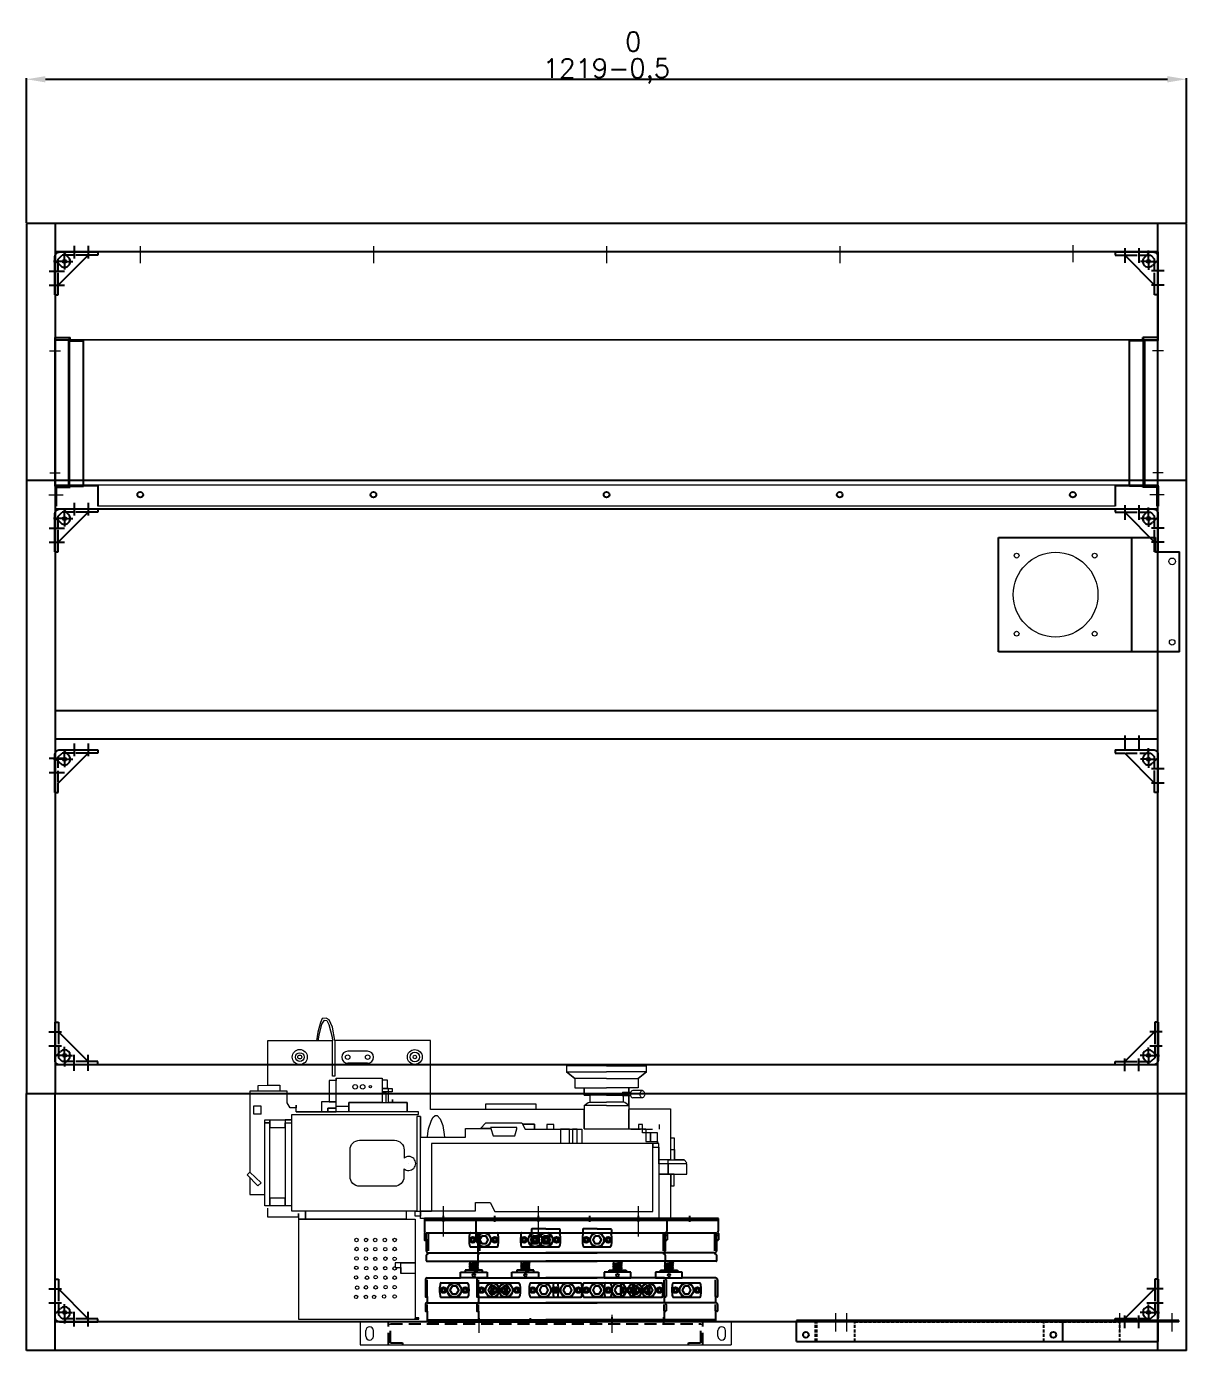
# Model space of a CAD drawing. Header units: millimetres. Extents: x -30327 to 34858, y 4015 to 75103.
# Drawn here: x -30327 to -29108, y 54393 to 55784 of the extents above; entities that cross this region are included whole.
import ezdxf

# ---------------------------------------------------------------- set-up
doc = ezdxf.new("R2010")
doc.units = ezdxf.units.MM
for name, pattern in [('ACAD_ISO02W100', [15, 12, -3]), ('CENTER', [50.8, 31.75, -6.35, 6.35, -6.35]), ('CENTER2', [28.575, 19.05, -3.175, 3.175, -3.175]), ('HIDDEN2', [4.7625, 3.175, -1.5875])]:
    doc.linetypes.add(name, pattern=pattern)
for name, color, linetype, lineweight in [('cen', 1, 'CENTER2', 9), ('CENTER', 2, 'CENTER', 9), ('dim', 2, 'Continuous', 9), ('WIDE-LINE', 3, 'Continuous', 20)]:
    doc.layers.add(name, color=color, linetype=linetype, lineweight=lineweight)
for name, color, linetype in [('green', 3, 'ACAD_ISO02W100'), ('hidden', 3, 'HIDDEN2'), ('magenta', 6, 'Continuous'), ('red', 1, 'CENTER2'), ('yellow', 2, 'Continuous')]:
    doc.layers.add(name, color=color, linetype=linetype)
doc.styles.get("Standard").update_dxf_attribs({"font": 'txt', "bigfont": 'gbcbig.shx'})
doc.dimstyles.new('ISO-25', dxfattribs={"dimtxt": 20, "dimasz": 20, "dimexe": 1.25, "dimexo": 0.625, "dimtad": 1, "dimtxsty": 'Standard', "dimcen": 2.5, "dimadec": 0, "dimazin": 0, "dimtfac": 1, "dimtmove": 0, "dimatfit": 3, "dimfxl": 0, "dimarcsym": 0})

# ---------------------------------------------------------------- blocks, each defined once
blk = doc.blocks.new('44444444')
for p, q in [((-17437.5, 7299.8), (-17434, 7299.8)), ((-17434, 7299.8), (-17434, 7289.8)), ((-17402.5, 7258.3), (-17434, 7289.8)), ((-17437.5, 7263.3), (-17431.7, 7269.1)), ((-17437.5, 7263.3), (-17431.7, 7269.1)), ((-17429, 7254.8), (-17423.2, 7260.6)), ((-17429, 7254.8), (-17423.2, 7260.6)), ((-17392.5, 7258.3), (-17402.5, 7258.3)), ((-17392.5, 7254.8), (-17392.5, 7258.3))]:
    blk.add_line(p, q)
for points in [[(-17392.5, 7254.8), (-17432.5, 7254.8, -0.414214), (-17437.5, 7259.8), (-17437.5, 7299.8)], [(-17397, 7254.8), (-17432.5, 7254.8, -0.414214), (-17437.5, 7259.8), (-17437.5, 7295.3)]]:
    blk.add_lwpolyline(points, format="xyb")
blk.add_lwpolyline([(-17397, 7258.3), (-17402.5, 7258.3)])
blk.add_circle((-17427.5, 7264.8), 1.75)
blk.add_circle((-17427.5, 7264.8), 1.75)
blk.add_arc((-17427.5, 7264.8), 6, 315, 135)
blk.add_arc((-17427.5, 7264.8), 6, 315, 135)
at = {"layer": 'green'}
for p, q in [((-17434, 7288.8), (-17434, 7262.3)), ((-17434, 7288.8), (-17434, 7262.3)), ((-17430, 7258.3), (-17434, 7262.3)), ((-17430, 7258.3), (-17434, 7262.3)), ((-17403.5, 7258.3), (-17430, 7258.3)), ((-17403.5, 7258.3), (-17430, 7258.3))]:
    blk.add_line(p, q, dxfattribs=at)
at = {"layer": 'red'}
for p, q in [((-17444.1, 7289.8), (-17430.7, 7289.8)), ((-17444.1, 7274.8), (-17430.7, 7274.8)), ((-17444.1, 7274.8), (-17430.7, 7274.8)), ((-17427.5, 7264.8), (-17436, 7264.8)), ((-17427.5, 7264.8), (-17436, 7264.8)), ((-17427.5, 7264.8), (-17427.5, 7273.7)), ((-17427.5, 7264.8), (-17427.5, 7273.7)), ((-17427.5, 7264.8), (-17419.1, 7264.8)), ((-17427.5, 7264.8), (-17427.5, 7253.2)), ((-17427.5, 7264.8), (-17419.1, 7264.8)), ((-17427.5, 7264.8), (-17427.5, 7253.2))]:
    blk.add_line(p, q, dxfattribs=at)
blk = doc.blocks.new('hdnhdndhs')
at = {"layer": 'CENTER'}
for p, q in [((6964.8, 12556.5), (6964.8, 12593.6)), ((7064.8, 12556.5), (7064.8, 12593.6)), ((7169.8, 12556.5), (7169.8, 12593.6))]:
    blk.add_line(p, q, dxfattribs=at)
at = {"layer": 'WIDE-LINE', "ltscale": 0.25}
for p, q in [((6837.5, 12785.6), (6835.6, 12781.3)), ((6837.2, 12779.6), (6839.9, 12783.7)), ((6841.5, 12785.9), (6837.5, 12785.6)), ((6839.9, 12783.7), (6842.4, 12783.4)), ((6844.8, 12784.3), (6841.5, 12785.9)), ((6842.4, 12783.4), (6844.5, 12779.1)), ((6848.3, 12776.4), (6844.8, 12784.3)), ((6832.8, 12771.2), (6831.5, 12762.1)), ((6835.6, 12781.3), (6832.8, 12771.2)), ((6833.4, 12762.1), (6834.2, 12768.2)), ((6834.2, 12768.2), (6837.2, 12779.6)), ((6844.5, 12779.1), (6847.8, 12766.1)), ((6850.9, 12762.3), (6848.3, 12776.4)), ((6847.8, 12766.1), (6848.2, 12762.1)), ((6885.2, 12751.2), (6864.3, 12751.2)), ((6885.2, 12738.7), (6864.3, 12738.7)), ((7161.7, 12708), (7153, 12708)), ((7161.7, 12704.3), (7153, 12704.3)), ((7173.9, 12710.1), (7163.8, 12710.1)), ((7173.9, 12702.2), (7163.8, 12702.2)), ((6949.3, 12669.5), (6952, 12677.6)), ((6952, 12677.6), (6953.7, 12681.4)), ((6953.7, 12681.4), (6956.2, 12683.8)), ((6956.2, 12683.8), (6958.3, 12683.7)), ((6958.3, 12683.7), (6961.6, 12680.3)), ((6961.6, 12680.3), (6964.3, 12673.2)), ((6964.3, 12673.2), (6965.5, 12663.7)), ((6948, 12661), (6948.6, 12664.9)), ((6948.6, 12664.9), (6949.3, 12669.5)), ((6965.5, 12663.7), (6965.9, 12661)), ((6761.3, 12618.6), (6761.3, 12600.6)), ((6761.3, 12600.6), (6777.2, 12600.6)), ((6935.2, 12517.8), (6935.2, 12469.7)), ((6938.9, 12471.1), (6935.2, 12471.1)), ((6938.9, 12469.7), (6938.9, 12471.1))]:
    blk.add_line(p, q, dxfattribs=at)
at = {"layer": 'WIDE-LINE'}
for p, q in [((6848.2, 12762.1), (6779.9, 12762.1)), ((6779.9, 12762.1), (6779.9, 12715.4)), ((6848.2, 12725.1), (6848.2, 12762.1)), ((6951.2, 12762.3), (6850.9, 12762.3)), ((6850.9, 12762.3), (6850.9, 12725.1)), ((6951.2, 12689.9), (6951.2, 12762.3)), ((7136.2, 12735.7), (7094.2, 12735.7)), ((7094.2, 12735.7), (7094.2, 12729.4)), ((7102.8, 12722.7), (7094.2, 12729.4)), ((7094.2, 12729.4), (7102.8, 12722.7)), ((7094.2, 12729.4), (7136.2, 12729.4)), ((7136.2, 12735.7), (7178.2, 12735.7)), ((7178.2, 12729.4), (7136.2, 12729.4)), ((7169.6, 12722.7), (7178.2, 12729.4)), ((7178.2, 12729.4), (7169.6, 12722.7)), ((7178.2, 12729.4), (7178.2, 12735.7)), ((6770.2, 12715.3), (6779.9, 12715.4)), ((6770.2, 12709.4), (6770.2, 12715.3)), ((6779.9, 12715.4), (6792.8, 12715.4)), ((6792.8, 12715.4), (6792.8, 12709.4)), ((6852.2, 12720.5), (6844.9, 12720.5)), ((6844.9, 12720.5), (6844.9, 12698.1)), ((6850.9, 12725.1), (6848.2, 12725.1)), ((6852.2, 12687.4), (6852.2, 12723)), ((6852.2, 12723), (6900.5, 12723)), ((6852.2, 12723), (6852.2, 12720.5)), ((6900.5, 12723), (6900.5, 12697.3)), ((6906.2, 12720.8), (6900.5, 12720.8)), ((6906.2, 12712), (6906.2, 12720.8)), ((7136.2, 12722.7), (7102.8, 12722.7)), ((7102.8, 12722.7), (7102.8, 12712.9)), ((7102.8, 12712.9), (7136.2, 12712.9)), ((7112.6, 12705), (7112.6, 12712.9)), ((7112.6, 12712.9), (7112.6, 12705)), ((7136.2, 12722.7), (7169.6, 12722.7)), ((7169.6, 12712.9), (7136.2, 12712.9)), ((7159.8, 12705), (7159.8, 12712.9)), ((7159.8, 12712.9), (7159.8, 12705)), ((7169.6, 12722.7), (7169.6, 12712.9)), ((6800.7, 12709.4), (6761.3, 12709.4)), ((6761.3, 12709.4), (6761.3, 12624.2)), ((6792.8, 12709.4), (6770.2, 12709.4)), ((6800.7, 12697), (6800.7, 12709.4)), ((6907.1, 12712), (6900.5, 12712)), ((6900.5, 12712), (6906.2, 12712)), ((6911, 12708.4), (6900.5, 12708.4)), ((6900.5, 12708.4), (6904.3, 12708.4)), ((6904.3, 12708.4), (6904.3, 12697.3)), ((6907.1, 12697.3), (6907.1, 12712)), ((6907.1, 12712), (6911, 12712)), ((6907.1, 12697.3), (6907.1, 12712)), ((6911, 12712), (6911, 12708.4)), ((6911.2, 12697.3), (6911.2, 12700.6)), ((6911.2, 12700.6), (6911.2, 12697.3)), ((7136.2, 12705), (7112.6, 12705)), ((7112.6, 12705), (7118.6, 12705)), ((7118.6, 12705), (7118.6, 12697.5)), ((7136.2, 12705), (7159.8, 12705)), ((7152.9, 12703.8), (7152.9, 12703.8)), ((7159.8, 12705), (7153.8, 12705)), ((7153.8, 12705), (7153.8, 12697.5)), ((7159.6, 12694), (7159.6, 12708)), ((7159.6, 12704.3), (7159.6, 12669.8)), ((6773.2, 12693.6), (6765.2, 12693.6)), ((6765.2, 12693.6), (6765.2, 12685.5)), ((6765.2, 12685.5), (6773.2, 12685.5)), ((6773.2, 12685.1), (6773.2, 12693.6)), ((6803.9, 12691.7), (6800.7, 12697)), ((6810.2, 12691.7), (6803.9, 12691.7)), ((6805.6, 12583.1), (6805.6, 12684.7)), ((6805.6, 12684.7), (6938.7, 12684.7)), ((6810.2, 12687.4), (6810.2, 12694.6)), ((6810.2, 12694.6), (6810.2, 12691.7)), ((6938.7, 12687.4), (6810.2, 12687.4)), ((6810.2, 12687.4), (6852.2, 12687.4)), ((6852.2, 12698.1), (6836.8, 12698.1)), ((6836.8, 12698.1), (6836.8, 12687.4)), ((6836.8, 12687.4), (6843.5, 12687.4)), ((6843.5, 12687.4), (6843.5, 12691.5)), ((6843.5, 12691.5), (6852.2, 12691.5)), ((6852.2, 12691.5), (6843.5, 12691.5)), ((6843.5, 12691.5), (6843.5, 12687.4)), ((6844.9, 12698.1), (6852.2, 12698.1)), ((6852.2, 12687.4), (6852.2, 12693.5)), ((6852.2, 12693.5), (6865.5, 12693.5)), ((6900.5, 12697.3), (6865.5, 12697.3)), ((6865.5, 12697.3), (6865.5, 12687.4)), ((6865.5, 12687.4), (6865.5, 12697.3)), ((6865.5, 12697.3), (6926.8, 12697.3)), ((6904.3, 12697.3), (6911.2, 12697.3)), ((6926.8, 12697.3), (6907.1, 12697.3)), ((6911.2, 12697.3), (6907.1, 12697.3)), ((6926.8, 12697.3), (6926.8, 12687.4)), ((6926.8, 12687.4), (6926.8, 12697.3)), ((6938.7, 12684.7), (6938.7, 12687.4)), ((7062.2, 12689.9), (6951.2, 12689.9)), ((7062.2, 12695.6), (7009, 12695.6)), ((7009, 12695.6), (7009, 12689.9)), ((7062.2, 12689.9), (7062.2, 12695.6)), ((7112.9, 12689.9), (7062.2, 12689.9)), ((7112.9, 12694), (7117, 12697.3)), ((7136.2, 12694), (7112.9, 12694)), ((7112.9, 12694), (7112.9, 12669.8)), ((7112.9, 12669.8), (7112.9, 12689.9)), ((7117, 12697.3), (7118.6, 12697.5)), ((7118.6, 12697.5), (7136.2, 12697.5)), ((7153.8, 12697.5), (7136.2, 12697.5)), ((7136.2, 12694), (7159.6, 12694)), ((7155.4, 12697.3), (7153.8, 12697.5)), ((7159.6, 12694), (7155.4, 12697.3)), ((7159.6, 12690.6), (7202.2, 12690.6)), ((7159.6, 12669.8), (7159.6, 12689.9)), ((7202.2, 12690.6), (7203.5, 12690.6)), ((7203.5, 12690.6), (7203.5, 12637.1)), ((6777.2, 12588.6), (6777.2, 12679.2)), ((6777.2, 12679.2), (6805.6, 12679.2)), ((6782.3, 12675.8), (6777.2, 12675.8)), ((6777.2, 12675.8), (6782.3, 12675.8)), ((6782.3, 12588.6), (6782.3, 12679.2)), ((6782.3, 12679.2), (6782.3, 12675.8)), ((6782.3, 12675.8), (6782.3, 12671.1)), ((6782.3, 12671.1), (6798.6, 12671.1)), ((6805.6, 12679.2), (6798.6, 12679.2)), ((6798.6, 12679.2), (6798.6, 12588.6)), ((6798.6, 12671.1), (6798.6, 12676)), ((6798.6, 12676), (6805.6, 12676)), ((6940.6, 12682.6), (6936.8, 12682.6)), ((6936.8, 12682.6), (6936.8, 12583.1)), ((6940.6, 12583.1), (6940.6, 12682.6)), ((6940.6, 12682.6), (6940.6, 12661)), ((7003.7, 12670.1), (7009.4, 12676)), ((7009.4, 12676), (7047.1, 12676)), ((7042.1, 12671), (7014.2, 12671)), ((7014.2, 12671), (7014.5, 12670.1)), ((7042.1, 12669.6), (7042.1, 12671)), ((7047.1, 12676), (7050.8, 12669.3)), ((7060.7, 12674.5), (7047.9, 12674.5)), ((7047.9, 12674.5), (7060.7, 12674.5)), ((7060.7, 12669.3), (7060.7, 12674.5)), ((7060.7, 12674.5), (7060.7, 12669.3)), ((7080.7, 12674.2), (7073.4, 12674.2)), ((7073.4, 12674.2), (7073.4, 12669.3)), ((7080.7, 12669.3), (7080.7, 12674.2)), ((7174.1, 12674.1), (7170, 12674.1)), ((7170, 12674.1), (7170, 12669.1)), ((7174.1, 12665.3), (7174.1, 12674.1)), ((7191.8, 12669.3), (7191.8, 12674.2)), ((6940.6, 12661), (6987.9, 12661)), ((6987.9, 12661), (6987.9, 12670.1)), ((6987.9, 12670.1), (7014.5, 12670.1)), ((7014.5, 12670.1), (7003.7, 12670.1)), ((7014.5, 12670.1), (7017, 12662.3)), ((7017, 12662.3), (7039.9, 12662.3)), ((7039.9, 12662.3), (7042.1, 12669.6)), ((7050.8, 12669.3), (7060.7, 12669.3)), ((7060.7, 12669.3), (7080.7, 12669.3)), ((7073.4, 12669.3), (7110.2, 12669.3)), ((7097.2, 12669.3), (7087.9, 12669.3)), ((7087.9, 12669.3), (7087.9, 12654.3)), ((7097.2, 12654.3), (7097.2, 12669.3)), ((7105.4, 12669.3), (7100.6, 12669.3)), ((7100.6, 12669.3), (7100.6, 12654.3)), ((7105.4, 12654.3), (7105.4, 12669.3)), ((7110.2, 12669.3), (7110.2, 12654.3)), ((7112.9, 12669.8), (7161.8, 12669.8)), ((7161.8, 12669.1), (7161.8, 12669.8)), ((7161.8, 12669.8), (7177.7, 12669.8)), ((7170, 12669.1), (7161.8, 12669.1)), ((7167, 12669.3), (7171.8, 12669.3)), ((7189.9, 12665.3), (7174.1, 12665.3)), ((7175.2, 12669.3), (7184.5, 12669.3)), ((7177.7, 12669.8), (7177.7, 12656.5)), ((7182.4, 12656.5), (7182.4, 12665.3)), ((7182.4, 12665.3), (7182.4, 12656.5)), ((7189.9, 12654.3), (7189.9, 12665.3)), ((7207.5, 12659.9), (7203.5, 12659.9)), ((7203.5, 12659.9), (7203.5, 12647.9)), ((7207.5, 12637.1), (7207.5, 12659.9)), ((7189.9, 12654.3), (6952.4, 12654.3)), ((6952.4, 12654.3), (6952.4, 12583.4)), ((7100.6, 12654.3), (7097.2, 12654.3)), ((7110.2, 12654.3), (7105.4, 12654.3)), ((7177.7, 12656.5), (7182.4, 12656.5)), ((7182.4, 12656.5), (7189.9, 12656.5)), ((7184.8, 12582.9), (7184.8, 12654.3)), ((7184.8, 12654.3), (7184.8, 12654.3)), ((7184.8, 12654.3), (7184.8, 12650.4)), ((7184.8, 12650.4), (7191.1, 12650.4)), ((7189.9, 12656.5), (7189.9, 12654.3)), ((7191.1, 12654.3), (7189.9, 12654.3)), ((7191.1, 12632.8), (7191.1, 12654.3)), ((7191.1, 12650.4), (7191.1, 12575.5)), ((7203.5, 12647.9), (7207.5, 12647.9)), ((7207.5, 12647.9), (7207.5, 12637.1)), ((6928.3, 12633.3), (6928.3, 12633.3)), ((7203.5, 12637.1), (7191.1, 12637.1)), ((7191.1, 12637.1), (7191.1, 12575.5)), ((7220.8, 12632.8), (7191.1, 12632.8)), ((7201.1, 12621.9), (7201.1, 12637.1)), ((7201.1, 12637.1), (7203.5, 12637.1)), ((7220.8, 12632.8), (7201.1, 12632.8)), ((7201.1, 12632.8), (7201.1, 12621.9)), ((7203.5, 12637.1), (7217.8, 12637.1)), ((7217.8, 12637.1), (7207.5, 12637.1)), ((7207.5, 12637.1), (7217.8, 12637.1)), ((7217.8, 12637.1), (7220.8, 12633.9)), ((7220.8, 12621.9), (7220.8, 12632.8)), ((6761.3, 12624.2), (6758.6, 12621.3)), ((6761.3, 12624.2), (6758.6, 12621.3)), ((6758.6, 12621.3), (6770, 12609.7)), ((6758.6, 12621.3), (6758.6, 12621.3)), ((6758.6, 12621.3), (6758.6, 12621.3)), ((6773.4, 12613.1), (6761.3, 12624.2)), ((7207.4, 12621.9), (7191.1, 12621.9)), ((7191.1, 12621.9), (7220.8, 12621.9)), ((7203.8, 12575.5), (7203.8, 12621.6)), ((7203.8, 12621.6), (7203.8, 12621.6)), ((7203.8, 12621.6), (7203.8, 12611.7)), ((7207.4, 12609.9), (7207.4, 12621.9)), ((6770, 12609.7), (6773.4, 12613.1)), ((7203.8, 12611.7), (7203.8, 12611.7)), ((7203.8, 12611.7), (7203.8, 12611.7)), ((7203.8, 12611.7), (7203.8, 12609.9)), ((7203.8, 12609.9), (7207.4, 12609.9)), ((6805.6, 12588.6), (6777.2, 12588.6)), ((6798.6, 12596.7), (6782.3, 12596.7)), ((6782.3, 12596.7), (6782.3, 12588.6)), ((6798.6, 12588.6), (6798.6, 12596.7)), ((6805.6, 12583.1), (6805.6, 12588.6)), ((6998.6, 12583.4), (6998.6, 12592.4)), ((6998.6, 12592.4), (7013.8, 12592.4)), ((7013.8, 12592.4), (7019, 12582.9)), ((6780.1, 12586.3), (6780.1, 12577.1)), ((6780.1, 12577.1), (6812.4, 12577.1)), ((6936.8, 12583.1), (6805.6, 12583.1)), ((6812.4, 12577.1), (6812.4, 12580.8)), ((6812.4, 12580.8), (6812.4, 12469.7)), ((6819.8, 12574.6), (6812.4, 12574.6)), ((6812.4, 12574.6), (6935.2, 12574.6)), ((6819.8, 12574.6), (6819.8, 12583.1)), ((6819.8, 12583.1), (6819.8, 12574.6)), ((6925.7, 12574.6), (6819.8, 12574.6)), ((6935.3, 12583.1), (6925.7, 12583.1)), ((6925.7, 12583.1), (6925.7, 12574.6)), ((6935.2, 12574.6), (6935.2, 12517.8)), ((6935.3, 12577.8), (6935.3, 12583.1)), ((6935.3, 12583.1), (6940.6, 12583.1)), ((6935.3, 12577.8), (6935.3, 12583.1)), ((6940.6, 12577.8), (6935.3, 12577.8)), ((6940.6, 12583.1), (6952.4, 12583.1)), ((6952.4, 12583.1), (6940.6, 12583.1)), ((6940.6, 12575.5), (6940.6, 12582.7)), ((6940.6, 12582.7), (6940.6, 12577.8)), ((7191.1, 12575.5), (6940.6, 12575.5)), ((6952.4, 12583.4), (6998.6, 12583.4)), ((7019, 12582.9), (7184.8, 12582.9)), ((7191.1, 12575.5), (7203.8, 12575.5)), ((6934.8, 12528.9), (6914.1, 12528.9)), ((6914.1, 12528.9), (6914.1, 12524)), ((6914.1, 12524), (6920, 12524)), ((6920, 12517.8), (6920, 12528.9)), ((6920, 12528.9), (6934.8, 12528.9)), ((6920, 12524), (6920, 12517.8)), ((6935.2, 12517.8), (6920, 12517.8)), ((6920, 12517.8), (6920, 12517.8)), ((6812.4, 12469.7), (6938.9, 12469.7)), ((6938.9, 12469.7), (6934.2, 12469.7))]:
    blk.add_line(p, q, dxfattribs=at)
at = {"layer": 'WIDE-LINE', "ltscale": 0.25}
blk.add_lwpolyline([(6923.4, 12627.8), (6923.4, 12619.3, -0.41274), (6913.4, 12609.4), (6876.7, 12609.4, -0.414214), (6866.7, 12619.4), (6866.7, 12647.6, -0.414214), (6876.7, 12657.6), (6913.5, 12657.6, -0.415689), (6923.5, 12647.5), (6923.5, 12638.9)], format="xyb", dxfattribs=at)
at = {"layer": 'WIDE-LINE'}
for centre, radius in [((6813.9, 12745.1), 7.94), ((6813.9, 12745.1), 4.56), ((6813.9, 12745.1), 2.03), ((6864.3, 12744.9), 2.37), ((6885.2, 12744.9), 2.37), ((6934.8, 12745.1), 7.81), ((6934.8, 12745.1), 5.07), ((6934.8, 12745.1), 1.86), ((6872.1, 12713.8), 2.37), ((6880, 12713.8), 2.37), ((6888.1, 12714), 1.18), ((6873.5, 12552.9), 1.81), ((6883.6, 12552.9), 1.81), ((6893.1, 12552.9), 1.81), ((6903.3, 12552.9), 1.81), ((6913.6, 12552.9), 1.81), ((6873.6, 12543.4), 1.81), ((6873.5, 12533.4), 1.81), ((6883.4, 12533.5), 1.81), ((6883.6, 12542.9), 1.81), ((6893.2, 12543.3), 1.81), ((6893.2, 12533), 1.81), ((6903.7, 12543.3), 1.81), ((6903.9, 12533.3), 1.81), ((6913.6, 12543.4), 1.81), ((6913.6, 12533.1), 1.81), ((6873.3, 12523.7), 1.81), ((6883.7, 12523.2), 1.81), ((6893.4, 12523.1), 1.81), ((6903.7, 12523.2), 1.81), ((6913.6, 12523), 1.81), ((6873.1, 12513.6), 1.81), ((6874.2, 12502.8), 1.81), ((6883.4, 12503.1), 1.81), ((6884.5, 12513.3), 1.81), ((6893.6, 12513.8), 1.81), ((6893.6, 12503.1), 1.81), ((6903.9, 12513.3), 1.81), ((6904.1, 12503.3), 1.81), ((6913.6, 12513.3), 1.81), ((6913.6, 12503.3), 1.81), ((6873.1, 12493.1), 1.81), ((6883.4, 12493.1), 1.81), ((6892, 12493.1), 1.81), ((6902.5, 12493.5), 1.81), ((6913.6, 12493.5), 1.81)]:
    blk.add_circle(centre, radius, dxfattribs=at)
for centre, radius, start, end in [((6864.3, 12744.9), 6.25, 90, 270), ((6885.2, 12744.9), 6.25, 270, 90), ((6928.3, 12633.3), 7.4, 228.1471, 131.2761)]:
    blk.add_arc(centre, radius, start, end, dxfattribs=at)
at = {"layer": 'WIDE-LINE', "ltscale": 0.25}
for centre, start_param, end_param in [((7155.1, 12706.1), 4.227686, 5.197092), ((7163.8, 12706.1), 3.141593, 6.283185)]:
    blk.add_ellipse(centre, major_axis=(0, -3.95), ratio=0.614035, start_param=start_param, end_param=end_param, dxfattribs=at)
blk.add_ellipse((7173.9, 12706.1), major_axis=(0, -3.95), ratio=0.614035, dxfattribs=at)
blk = doc.blocks.new('23123155')
for p, q in [((-15623.8, 7123.4), (-15878.8, 7123.4)), ((-15878.8, 7123.4), (-15878.8, 7110.4)), ((-15878.8, 7121.4), (-15623.8, 7121.4)), ((-15858.8, 7119.8), (-15858.8, 7126.1)), ((-15758.8, 7119.8), (-15758.8, 7126.1)), ((-15653.8, 7119.8), (-15653.8, 7126.1)), ((-15623.8, 7110.4), (-15623.8, 7123.4)), ((-15878.8, 7107.4), (-15878.8, 7105.4)), ((-15876.8, 7100.9), (-15876.8, 7108.4)), ((-15876.8, 7108.4), (-15874.8, 7108.4)), ((-15876.8, 7108.4), (-15766.8, 7108.4)), ((-15874.8, 7108.4), (-15874.8, 7099.9)), ((-15830.3, 7108.4), (-15802.3, 7108.4)), ((-15766.8, 7108.4), (-15735.8, 7108.4)), ((-15766.3, 7111.9), (-15766.3, 7108.9)), ((-15751.3, 7112.4), (-15765.8, 7112.4)), ((-15765.3, 7108.4), (-15737.3, 7108.4)), ((-15751.3, 7112.4), (-15736.8, 7112.4)), ((-15736.3, 7111.9), (-15736.3, 7108.9)), ((-15735.8, 7108.4), (-15625.8, 7108.4)), ((-15627.8, 7108.4), (-15627.8, 7099.9)), ((-15625.8, 7100.9), (-15625.8, 7108.4)), ((-15625.8, 7100.9), (-15625.8, 7108.4)), ((-15623.8, 7107.4), (-15623.8, 7105.4)), ((-15623.8, 7107.4), (-15623.8, 7105.4)), ((-15878.8, 7105.4), (-15878.8, 7100.9)), ((-15878.8, 7105.4), (-15876.8, 7105.4)), ((-15878.3, 7100.4), (-15877.3, 7100.4)), ((-15876.8, 7099.9), (-15876.8, 7089.4)), ((-15875.3, 7100.4), (-15876.3, 7100.4)), ((-15874.8, 7099.9), (-15874.8, 7089.4)), ((-15627.8, 7099.9), (-15627.8, 7089.4)), ((-15627.3, 7100.4), (-15626.3, 7100.4)), ((-15623.8, 7105.4), (-15625.8, 7105.4)), ((-15623.8, 7105.4), (-15625.8, 7105.4)), ((-15625.8, 7099.9), (-15625.8, 7089.4)), ((-15624.3, 7100.4), (-15625.3, 7100.4)), ((-15624.3, 7100.4), (-15625.3, 7100.4)), ((-15623.8, 7105.4), (-15623.8, 7100.9)), ((-15623.8, 7105.4), (-15623.8, 7100.9)), ((-15876.8, 7084.9), (-15876.8, 7078.9)), ((-15874.8, 7087.4), (-15751.3, 7087.4)), ((-15830.3, 7093.4), (-15802.3, 7093.4)), ((-15765.3, 7093.4), (-15737.3, 7093.4)), ((-15627.8, 7087.4), (-15751.3, 7087.4)), ((-15625.8, 7084.9), (-15625.8, 7078.9)), ((-15876.3, 7078.4), (-15751.3, 7078.4)), ((-15840.8, 7060.9), (-15840.8, 7066.9)), ((-15840.8, 7066.9), (-15812.8, 7066.9)), ((-15835.8, 7068.9), (-15835.8, 7066.9)), ((-15817.8, 7068.9), (-15835.8, 7068.9)), ((-15835.8, 7066.9), (-15817.8, 7066.9)), ((-15831.6, 7075.6), (-15822.1, 7077.4)), ((-15831.6, 7075.6), (-15822.1, 7077.4)), ((-15831.6, 7075.6), (-15830.8, 7076.1)), ((-15831.6, 7074.1), (-15822.1, 7075.9)), ((-15831.6, 7074.1), (-15822.1, 7075.9)), ((-15831.6, 7075.6), (-15830.8, 7075.5)), ((-15831.6, 7074.1), (-15830.8, 7074.6)), ((-15831.6, 7072.6), (-15822.1, 7074.4)), ((-15831.6, 7072.6), (-15822.1, 7074.4)), ((-15831.6, 7074.1), (-15830.8, 7074)), ((-15831.6, 7072.6), (-15830.8, 7073.1)), ((-15831.6, 7071.1), (-15822.1, 7072.9)), ((-15831.6, 7071.1), (-15822.1, 7072.9)), ((-15831.6, 7072.6), (-15830.8, 7072.5)), ((-15831.6, 7071.1), (-15830.8, 7071.6)), ((-15831.6, 7069.6), (-15822.1, 7071.4)), ((-15831.6, 7069.6), (-15822.1, 7071.4)), ((-15831.6, 7071.1), (-15830.8, 7071)), ((-15831.6, 7069.6), (-15830.8, 7070.1)), ((-15831.6, 7069.6), (-15830.8, 7069.5)), ((-15830.8, 7074.6), (-15830.8, 7078.4)), ((-15830.8, 7076.1), (-15822.8, 7077.6)), ((-15830.8, 7075.5), (-15822.8, 7076.9)), ((-15830.8, 7074.6), (-15822.8, 7076.1)), ((-15830.8, 7074), (-15822.8, 7075.4)), ((-15830.8, 7073.1), (-15822.8, 7074.6)), ((-15830.8, 7073.1), (-15830.8, 7074)), ((-15830.8, 7072.5), (-15822.8, 7073.9)), ((-15830.8, 7071.6), (-15822.8, 7073.1)), ((-15830.8, 7071.6), (-15830.8, 7072.5)), ((-15830.8, 7071), (-15822.8, 7072.4)), ((-15830.8, 7070.1), (-15822.8, 7071.6)), ((-15830.8, 7070.1), (-15830.8, 7071)), ((-15830.8, 7069.5), (-15822.8, 7070.9)), ((-15830.8, 7068.9), (-15830.8, 7069.5)), ((-15826.8, 7068.9), (-15830.8, 7068.9)), ((-15826.8, 7068.9), (-15822.8, 7068.9)), ((-15822.8, 7077.6), (-15822.8, 7078.4)), ((-15822.1, 7077.4), (-15822.8, 7077.6)), ((-15822.1, 7077.4), (-15822.8, 7076.9)), ((-15822.8, 7076.1), (-15822.8, 7076.9)), ((-15822.1, 7075.9), (-15822.8, 7076.1)), ((-15822.1, 7075.9), (-15822.8, 7075.4)), ((-15822.8, 7074.6), (-15822.8, 7075.4)), ((-15822.1, 7074.4), (-15822.8, 7074.6)), ((-15822.1, 7074.4), (-15822.8, 7073.9)), ((-15822.8, 7073.1), (-15822.8, 7073.9)), ((-15822.1, 7072.9), (-15822.8, 7073.1)), ((-15822.1, 7072.9), (-15822.8, 7072.4)), ((-15822.8, 7071.6), (-15822.8, 7072.4)), ((-15822.1, 7071.4), (-15822.8, 7071.6)), ((-15822.1, 7071.4), (-15822.8, 7070.9)), ((-15822.8, 7068.9), (-15822.8, 7070.9)), ((-15817.8, 7066.9), (-15817.8, 7068.9)), ((-15812.8, 7066.9), (-15812.8, 7060.9)), ((-15626.3, 7078.4), (-15751.3, 7078.4)), ((-15689.8, 7066.9), (-15689.8, 7060.9)), ((-15661.8, 7066.9), (-15689.8, 7066.9)), ((-15684.8, 7068.9), (-15666.8, 7068.9)), ((-15684.8, 7066.9), (-15684.8, 7068.9)), ((-15666.8, 7066.9), (-15684.8, 7066.9)), ((-15680.6, 7075.6), (-15671.1, 7077.4)), ((-15680.6, 7075.6), (-15671.1, 7077.4)), ((-15680.6, 7075.6), (-15679.8, 7076.1)), ((-15680.6, 7074.1), (-15671.1, 7075.9)), ((-15680.6, 7074.1), (-15671.1, 7075.9)), ((-15680.6, 7075.6), (-15679.8, 7075.5)), ((-15680.6, 7074.1), (-15679.8, 7074.6)), ((-15680.6, 7072.6), (-15671.1, 7074.4)), ((-15680.6, 7072.6), (-15671.1, 7074.4)), ((-15680.6, 7074.1), (-15679.8, 7074)), ((-15680.6, 7072.6), (-15679.8, 7073.1)), ((-15680.6, 7071.1), (-15671.1, 7072.9)), ((-15680.6, 7071.1), (-15671.1, 7072.9)), ((-15680.6, 7072.6), (-15679.8, 7072.5)), ((-15680.6, 7071.1), (-15679.8, 7071.6)), ((-15680.6, 7069.6), (-15671.1, 7071.4)), ((-15680.6, 7069.6), (-15671.1, 7071.4)), ((-15680.6, 7071.1), (-15679.8, 7071)), ((-15680.6, 7069.6), (-15679.8, 7070.1)), ((-15680.6, 7069.6), (-15679.8, 7069.5)), ((-15679.8, 7074.6), (-15679.8, 7078.4)), ((-15679.8, 7076.1), (-15671.8, 7077.6)), ((-15679.8, 7075.5), (-15671.8, 7076.9)), ((-15679.8, 7074.6), (-15671.8, 7076.1)), ((-15679.8, 7074), (-15671.8, 7075.4)), ((-15679.8, 7073.1), (-15671.8, 7074.6)), ((-15679.8, 7073.1), (-15679.8, 7074)), ((-15679.8, 7072.5), (-15671.8, 7073.9)), ((-15679.8, 7071.6), (-15671.8, 7073.1)), ((-15679.8, 7071.6), (-15679.8, 7072.5)), ((-15679.8, 7071), (-15671.8, 7072.4)), ((-15679.8, 7070.1), (-15671.8, 7071.6)), ((-15679.8, 7070.1), (-15679.8, 7071)), ((-15679.8, 7069.5), (-15671.8, 7070.9)), ((-15679.8, 7069.5), (-15679.8, 7068.9)), ((-15675.8, 7068.9), (-15679.8, 7068.9)), ((-15675.8, 7068.9), (-15671.8, 7068.9)), ((-15671.8, 7077.6), (-15671.8, 7078.4)), ((-15671.1, 7077.4), (-15671.8, 7077.6)), ((-15671.1, 7077.4), (-15671.8, 7076.9)), ((-15671.8, 7076.1), (-15671.8, 7076.9)), ((-15671.1, 7075.9), (-15671.8, 7076.1)), ((-15671.1, 7075.9), (-15671.8, 7075.4)), ((-15671.8, 7074.6), (-15671.8, 7075.4)), ((-15671.1, 7074.4), (-15671.8, 7074.6)), ((-15671.1, 7074.4), (-15671.8, 7073.9)), ((-15671.8, 7073.1), (-15671.8, 7073.9)), ((-15671.1, 7072.9), (-15671.8, 7073.1)), ((-15671.1, 7072.9), (-15671.8, 7072.4)), ((-15671.8, 7071.6), (-15671.8, 7072.4)), ((-15671.1, 7071.4), (-15671.8, 7071.6)), ((-15671.1, 7071.4), (-15671.8, 7070.9)), ((-15671.8, 7068.9), (-15671.8, 7070.9)), ((-15666.8, 7068.9), (-15666.8, 7066.9)), ((-15661.8, 7060.9), (-15661.8, 7066.9)), ((-15877.8, 7058.9), (-15877.8, 7041.4)), ((-15875.8, 7060.9), (-15840.8, 7060.9)), ((-15875.8, 7041.4), (-15875.8, 7058.9)), ((-15861.3, 7055.6), (-15833.3, 7055.6)), ((-15812.8, 7060.9), (-15840.8, 7060.9)), ((-15821.3, 7055.6), (-15793.3, 7055.6)), ((-15812.8, 7060.9), (-15751.3, 7060.9)), ((-15689.8, 7060.9), (-15751.3, 7060.9)), ((-15742.3, 7055.6), (-15714.3, 7055.6)), ((-15711.3, 7055.6), (-15683.3, 7055.6)), ((-15689.8, 7060.9), (-15661.8, 7060.9)), ((-15671.3, 7055.6), (-15643.3, 7055.6)), ((-15626.8, 7060.9), (-15661.8, 7060.9)), ((-15626.8, 7041.4), (-15626.8, 7058.9)), ((-15624.8, 7058.9), (-15624.8, 7041.4)), ((-15877.3, 7040.9), (-15876.3, 7040.9)), ((-15875.8, 7041.4), (-15875.8, 7035.4)), ((-15861.3, 7040.6), (-15833.3, 7040.6)), ((-15821.3, 7040.6), (-15793.3, 7040.6)), ((-15742.3, 7040.6), (-15714.3, 7040.6)), ((-15711.3, 7040.6), (-15683.3, 7040.6)), ((-15671.3, 7040.6), (-15643.3, 7040.6)), ((-15626.8, 7041.4), (-15626.8, 7035.4)), ((-15625.3, 7040.9), (-15626.3, 7040.9)), ((-15877.8, 7032.9), (-15877.8, 7026.4)), ((-15877.3, 7025.9), (-15876.3, 7025.9)), ((-15875.8, 7034.9), (-15751.3, 7034.9)), ((-15875.8, 7026.4), (-15875.8, 7032.9)), ((-15875.8, 7025.9), (-15875.8, 7015.4)), ((-15627.3, 7034.9), (-15751.3, 7034.9)), ((-15626.8, 7026.4), (-15626.8, 7032.9)), ((-15626.8, 7025.9), (-15626.8, 7015.4)), ((-15625.3, 7025.9), (-15626.3, 7025.9)), ((-15624.8, 7032.9), (-15624.8, 7026.4)), ((-15875.8, 7016.9), (-15751.3, 7016.9)), ((-15875.3, 7014.9), (-15751.3, 7014.9)), ((-15825.3, 7014.9), (-15825.3, 7016.9)), ((-15821.3, 7013.7), (-15821.3, 7018.5)), ((-15817.3, 7014.9), (-15817.3, 7016.9)), ((-15626.8, 7016.9), (-15751.3, 7016.9)), ((-15627.3, 7014.9), (-15751.3, 7014.9)), ((-15685.3, 7014.9), (-15685.3, 7016.9)), ((-15681.3, 7013.3), (-15681.3, 7019.6)), ((-15677.3, 7014.9), (-15677.3, 7016.9))]:
    blk.add_line(p, q)
for points in [[(-15828.7, 7102.4), (-15829.6, 7100.9), (-15828.7, 7099.4), (-15827, 7099.4), (-15826.1, 7100.9), (-15827, 7102.4)], [(-15818.6, 7104.9), (-15820.9, 7100.9), (-15818.6, 7096.9), (-15814, 7096.9), (-15811.7, 7100.9), (-15814, 7104.9)], [(-15805.7, 7102.4), (-15806.6, 7100.9), (-15805.7, 7099.4), (-15804, 7099.4), (-15803.1, 7100.9), (-15804, 7102.4)], [(-15763.7, 7102.4), (-15764.6, 7100.9), (-15763.7, 7099.4), (-15762, 7099.4), (-15761.1, 7100.9), (-15762, 7102.4)], [(-15753.6, 7104.9), (-15755.9, 7100.9), (-15753.6, 7096.9), (-15749, 7096.9), (-15746.7, 7100.9), (-15749, 7104.9)], [(-15740.7, 7102.4), (-15741.6, 7100.9), (-15740.7, 7099.4), (-15739, 7099.4), (-15738.1, 7100.9), (-15739, 7102.4)], [(-15849.6, 7052.1), (-15851.9, 7048.1), (-15849.6, 7044.1), (-15845, 7044.1), (-15842.7, 7048.1), (-15845, 7052.1)], [(-15809.6, 7052.1), (-15811.9, 7048.1), (-15809.6, 7044.1), (-15805, 7044.1), (-15802.7, 7048.1), (-15805, 7052.1)], [(-15730.6, 7052.1), (-15732.9, 7048.1), (-15730.6, 7044.1), (-15726, 7044.1), (-15723.7, 7048.1), (-15726, 7052.1)], [(-15699.6, 7052.1), (-15701.9, 7048.1), (-15699.6, 7044.1), (-15695, 7044.1), (-15692.7, 7048.1), (-15695, 7052.1)], [(-15659.6, 7052.1), (-15661.9, 7048.1), (-15659.6, 7044.1), (-15655, 7044.1), (-15652.7, 7048.1), (-15655, 7052.1)], [(-15859.7, 7049.6), (-15860.6, 7048.1), (-15859.7, 7046.6), (-15858, 7046.6), (-15857.1, 7048.1), (-15858, 7049.6)], [(-15836.7, 7049.6), (-15837.6, 7048.1), (-15836.7, 7046.6), (-15835, 7046.6), (-15834.1, 7048.1), (-15835, 7049.6)], [(-15819.7, 7049.6), (-15820.6, 7048.1), (-15819.7, 7046.6), (-15818, 7046.6), (-15817.1, 7048.1), (-15818, 7049.6)], [(-15796.7, 7049.6), (-15797.6, 7048.1), (-15796.7, 7046.6), (-15795, 7046.6), (-15794.1, 7048.1), (-15795, 7049.6)], [(-15740.7, 7049.6), (-15741.6, 7048.1), (-15740.7, 7046.6), (-15739, 7046.6), (-15738.1, 7048.1), (-15739, 7049.6)], [(-15717.7, 7049.6), (-15718.6, 7048.1), (-15717.7, 7046.6), (-15716, 7046.6), (-15715.1, 7048.1), (-15716, 7049.6)], [(-15709.7, 7049.6), (-15710.6, 7048.1), (-15709.7, 7046.6), (-15708, 7046.6), (-15707.1, 7048.1), (-15708, 7049.6)], [(-15686.7, 7049.6), (-15687.6, 7048.1), (-15686.7, 7046.6), (-15685, 7046.6), (-15684.1, 7048.1), (-15685, 7049.6)], [(-15669.7, 7049.6), (-15670.6, 7048.1), (-15669.7, 7046.6), (-15668, 7046.6), (-15667.1, 7048.1), (-15668, 7049.6)], [(-15646.7, 7049.6), (-15647.6, 7048.1), (-15646.7, 7046.6), (-15645, 7046.6), (-15644.1, 7048.1), (-15645, 7049.6)]]:
    blk.add_lwpolyline(points, close=True)
for centre, radius in [((-15816.3, 7100.9), 7.5), ((-15816.3, 7100.9), 7.23), ((-15751.3, 7100.9), 7.5), ((-15751.3, 7100.9), 7.23), ((-15827.8, 7100.9), 3), ((-15804.8, 7100.9), 3), ((-15762.8, 7100.9), 3), ((-15739.8, 7100.9), 3), ((-15847.3, 7048.1), 7.5), ((-15847.3, 7048.1), 7.23), ((-15826.8, 7063.9), 1.36), ((-15807.3, 7048.1), 7.5), ((-15807.3, 7048.1), 7.23), ((-15728.3, 7048.1), 7.5), ((-15728.3, 7048.1), 7.23), ((-15697.3, 7048.1), 7.5), ((-15697.3, 7048.1), 7.23), ((-15675.8, 7063.9), 1.36), ((-15657.3, 7048.1), 7.5), ((-15657.3, 7048.1), 7.23), ((-15858.8, 7048.1), 3), ((-15835.8, 7048.1), 3), ((-15818.8, 7048.1), 3), ((-15795.8, 7048.1), 3), ((-15739.8, 7048.1), 3), ((-15716.8, 7048.1), 3), ((-15708.8, 7048.1), 3), ((-15685.8, 7048.1), 3), ((-15668.8, 7048.1), 3), ((-15645.8, 7048.1), 3)]:
    blk.add_circle(centre, radius)
for centre, radius, start, end in [((-15876.8, 7110.4), 2, 180, 221.7187), ((-15875.8, 7107.4), 3, 146.1962, 180), ((-15766.8, 7108.9), 0.5, 270, 0), ((-15765.8, 7111.9), 0.5, 90, 180), ((-15736.8, 7111.9), 0.5, 0, 90), ((-15735.8, 7108.9), 0.5, 180, 270), ((-15625.8, 7110.4), 2, 318.2813, 0), ((-15626.8, 7107.4), 3, 0, 33.8038), ((-15878.3, 7100.9), 0.5, 180, 270), ((-15877.3, 7100.9), 0.5, 270, 0), ((-15876.3, 7099.9), 0.5, 90, 180), ((-15875.3, 7099.9), 0.5, 0, 90), ((-15627.3, 7099.9), 0.5, 90, 180), ((-15626.3, 7099.9), 0.5, 0, 90), ((-15625.3, 7100.9), 0.5, 180, 270), ((-15625.3, 7100.9), 0.5, 180, 270), ((-15624.3, 7100.9), 0.5, 270, 0), ((-15624.3, 7100.9), 0.5, 270, 0), ((-15874.8, 7089.4), 2, 180, 270), ((-15876.3, 7084.9), 0.5, 101.537, 180), ((-15876.8, 7087.4), 2, 281.537, 0), ((-15627.8, 7089.4), 2, 270, 0), ((-15625.8, 7087.4), 2, 180, 258.463), ((-15626.3, 7084.9), 0.5, 0, 78.463), ((-15876.3, 7078.9), 0.5, 180, 270), ((-15626.3, 7078.9), 0.5, 270, 0), ((-15875.8, 7058.9), 2, 90, 180), ((-15626.8, 7058.9), 2, 0, 90), ((-15877.3, 7041.4), 0.5, 180, 270), ((-15876.3, 7041.4), 0.5, 270, 0), ((-15626.3, 7041.4), 0.5, 180, 270), ((-15625.3, 7041.4), 0.5, 270, 0), ((-15875.8, 7032.9), 2, 90, 180), ((-15877.3, 7026.4), 0.5, 180, 270), ((-15876.3, 7026.4), 0.5, 270, 0), ((-15875.3, 7035.4), 0.5, 180, 270), ((-15627.3, 7035.4), 0.5, 270, 0), ((-15626.8, 7032.9), 2, 0, 90), ((-15626.3, 7026.4), 0.5, 180, 270), ((-15625.3, 7026.4), 0.5, 270, 0), ((-15875.3, 7015.4), 0.5, 180, 270), ((-15627.3, 7015.4), 0.5, 270, 0)]:
    blk.add_arc(centre, radius, start, end)
for centre, start_param, end_param in [((-15830.3, 7100.9), 0, 3.141593), ((-15802.3, 7100.9), 3.141593, 6.283185), ((-15765.3, 7100.9), 0, 3.141593), ((-15737.3, 7100.9), 3.141593, 6.283185), ((-15861.3, 7048.1), 0, 3.141593), ((-15833.3, 7048.1), 3.141593, 6.283185), ((-15821.3, 7048.1), 0, 3.141593), ((-15793.3, 7048.1), 3.141593, 6.283185), ((-15742.3, 7048.1), 0, 3.141593), ((-15714.3, 7048.1), 3.141593, 6.283185), ((-15711.3, 7048.1), 0, 3.141593), ((-15683.3, 7048.1), 3.141593, 6.283185), ((-15671.3, 7048.1), 0, 3.141593), ((-15643.3, 7048.1), 3.141593, 6.283185)]:
    blk.add_ellipse(centre, major_axis=(0, 7.5), ratio=0.2, start_param=start_param, end_param=end_param)
blk = doc.blocks.new('htrstrbtsr')
for p, q in [((5151.2, 12109.4), (5541.2, 12109.4)), ((5151.2, 12109.4), (5151.2, 12085.4)), ((5541.2, 12109.4), (5541.2, 12085.4)), ((5157.2, 12094.4), (5157.2, 12100.4)), ((5165.2, 12094.4), (5165.2, 12100.4)), ((5527.2, 12094.4), (5527.2, 12100.4)), ((5535.2, 12094.4), (5535.2, 12100.4)), ((5151.2, 12085.4), (5541.2, 12085.4))]:
    blk.add_line(p, q)
for centre, start, end in [((5161.2, 12100.4), 0, 180), ((5531.2, 12100.4), 0, 180), ((5161.2, 12094.4), 180, 0), ((5531.2, 12094.4), 180, 0)]:
    blk.add_arc(centre, 4, start, end)
at = {"layer": 'cen'}
for p, q in [((5276.2, 12097.9), (5276.2, 12118.8)), ((5416.2, 12097.9), (5416.2, 12118.8))]:
    blk.add_line(p, q, dxfattribs=at)
at = {"layer": 'hidden', "ltscale": 4}
for p, q in [((5181.2, 12085.4), (5181.2, 12109.4)), ((5183.2, 12107.4), (5509.2, 12107.4)), ((5183.2, 12087.4), (5183.2, 12107.4)), ((5509.2, 12087.4), (5509.2, 12107.4)), ((5511.2, 12085.4), (5511.2, 12109.4)), ((5183.2, 12087.4), (5196.2, 12087.4)), ((5196.2, 12085.4), (5196.2, 12087.4)), ((5496.2, 12087.4), (5509.2, 12087.4)), ((5496.2, 12085.4), (5496.2, 12087.4))]:
    blk.add_line(p, q, dxfattribs=at)
blk = doc.blocks.new('JTHHYEGTD')
for p, q in [((6645.5, 12177.1), (6243.5, 12177.1)), ((6243.5, 12177.1), (6243.5, 12175.6)), ((6243.5, 12155.1), (6243.5, 12175.6)), ((6523.5, 12155.1), (6523.5, 12177.1)), ((6645.5, 12175.6), (6583.5, 12175.6)), ((6623.5, 12155.1), (6623.5, 12175.6)), ((6645.5, 12175.6), (6645.5, 12177.1)), ((6243.5, 12155.1), (6623.5, 12155.1))]:
    blk.add_line(p, q)
for centre in [(6253.5, 12162.1), (6513.5, 12162.1)]:
    blk.add_circle(centre, 3)
at = {"layer": 'cen'}
for p, q in [((6285, 12165.7), (6285, 12186.5)), ((6296.5, 12165.7), (6296.5, 12186.5)), ((6583.5, 12165.7), (6583.5, 12186.5)), ((6638.5, 12165.7), (6638.5, 12186.5))]:
    blk.add_line(p, q, dxfattribs=at)
at = {"layer": 'hidden'}
for p, q in [((6263.5, 12155.1), (6263.5, 12177.1)), ((6265, 12155.1), (6265, 12177.1)), ((6305, 12175.6), (6265, 12175.6)), ((6305, 12155.1), (6305, 12175.6)), ((6305, 12175.6), (6583.5, 12175.6)), ((6503.5, 12155.1), (6503.5, 12177.1)), ((6583.5, 12155.1), (6583.5, 12177.1))]:
    blk.add_line(p, q, dxfattribs=at)
blk = doc.blocks.new('hrhrgw')
for p, q in [((6452.2, 9534.6), (6452.2, 9654.6)), ((6452.2, 9654.6), (6617.2, 9654.6)), ((6592.2, 9534.6), (6592.2, 9654.6)), ((6617.2, 9639.6), (6617.2, 9654.6)), ((6617.2, 9639.6), (6642.2, 9639.6)), ((6642.2, 9534.6), (6642.2, 9639.6)), ((6642.2, 9534.6), (6452.2, 9534.6))]:
    blk.add_line(p, q)
at = {"lineweight": 9}
for centre, radius in [((6512.2, 9594.6), 44.5), ((6471.2, 9635.6), 2.5), ((6553.2, 9635.6), 2.5), ((6634.7, 9629.6), 3.5), ((6471.2, 9553.6), 2.5), ((6553.2, 9553.6), 2.5), ((6634.7, 9544.6), 2.91)]:
    blk.add_circle(centre, radius, dxfattribs=at)
blk = doc.blocks.new('9786575')
for p, q in [((-17098.1, 8558.9), (-17098.1, 8714.9)), ((-17098.1, 8714.9), (-17082.1, 8714.9)), ((-17083.1, 8711.5), (-17083.1, 8714.9)), ((-17083.1, 8711.6), (-17068.1, 8711.6)), ((-17083.1, 8558.9), (-17083.1, 8711.5)), ((-17082.1, 8711.6), (-17082.1, 8714.9)), ((-17068.1, 8558.9), (-17068.1, 8711.6)), ((-17098.1, 8558.9), (-17068.1, 8558.9)), ((-17098.1, 8558.9), (-17083.1, 8558.9)), ((-17098.1, 8558.9), (-17098.1, 8537.9)), ((-17097.1, 8557.9), (-17082.1, 8557.9)), ((-17097.1, 8557.9), (-17097.1, 8537.9)), ((-17083.1, 8559.6), (-17068.1, 8559.6)), ((-17082.1, 8557.9), (-17082.1, 8558.9))]:
    blk.add_line(p, q)
at = {"layer": 'cen'}
for p, q in [((-17103.9, 8700.9), (-17092.4, 8700.9)), ((-17103.7, 8572.9), (-17092.6, 8572.9))]:
    blk.add_line(p, q, dxfattribs=at)
blk = doc.blocks.new('35432423')
at = {"color": 7, "linetype": 'Continuous', "lineweight": 15}
for p, q in [((-15925.7, 8735), (-17084.7, 8735)), ((-17084.7, 8735), (-17084.7, 8733.2)), ((-15925.7, 8735), (-15925.7, 8733.2)), ((-17084.7, 8733.2), (-17084.7, 8642)), ((-15925.7, 8733.2), (-15925.7, 8642)), ((-17084.7, 8642.8), (-17084.7, 8642.5)), ((-15925.7, 8642.8), (-17084.7, 8642.8)), ((-17070.7, 8642.5), (-17084.7, 8642.5)), ((-17084.7, 8642), (-17084.7, 8642.5)), ((-17070.7, 8642), (-17084.7, 8642)), ((-17070.7, 8642.3), (-17070.7, 8642.5)), ((-15939.7, 8642.3), (-17070.7, 8642.3)), ((-17070.7, 8490), (-17070.7, 8642.3)), ((-15939.7, 8642.5), (-15925.7, 8642.5)), ((-15939.7, 8642.5), (-15939.7, 8642.3)), ((-15939.7, 8642.3), (-15939.7, 8490)), ((-15939.7, 8642), (-15925.7, 8642)), ((-15925.7, 8642.8), (-15925.7, 8642.5)), ((-15925.7, 8642), (-15925.7, 8642.5)), ((-17084.7, 8489), (-17084.7, 8490)), ((-15925.7, 8490), (-17084.7, 8490)), ((-17039.7, 8489), (-17084.7, 8489)), ((-15925.7, 8489), (-15970.7, 8489)), ((-15925.7, 8490), (-15925.7, 8489)), ((-17083.7, 8468), (-17084.7, 8468)), ((-17084.7, 8468), (-17083.7, 8468)), ((-15970.7, 8468), (-17039.7, 8468)), ((-15925.7, 8468), (-15926.7, 8468))]:
    blk.add_line(p, q, dxfattribs=at)
for p, q in [((-17084.7, 8489), (-17084.7, 8468)), ((-17083.7, 8489), (-17083.7, 8468)), ((-17039.7, 8490), (-17039.7, 8468)), ((-15970.7, 8490), (-15970.7, 8468)), ((-15926.7, 8489), (-15926.7, 8468)), ((-15925.7, 8489), (-15925.7, 8468))]:
    blk.add_line(p, q)
for centre in [(-16995.2, 8480), (-16750.2, 8480), (-16505.2, 8480), (-16260.2, 8480), (-16015.2, 8480)]:
    blk.add_circle(centre, 3)
at = {"layer": 'cen'}
for p, q in [((-16995.2, 8741.2), (-16995.2, 8723.1)), ((-16750.2, 8741.2), (-16750.2, 8723.1)), ((-16505.2, 8741.2), (-16505.2, 8723.1)), ((-16260.2, 8741.2), (-16260.2, 8723.1)), ((-16015.2, 8742.2), (-16015.2, 8724.1)), ((-17091.4, 8480), (-17076.1, 8480)), ((-15919.1, 8480), (-15934.4, 8480))]:
    blk.add_line(p, q, dxfattribs=at)
blk = doc.blocks.new('*D992')
at = {"layer": 'Defpoints', "color": 0}
for p in [(-29108.4, 55728.2), (-30327.4, 55576.8), (-29108.4, 55576.8)]:
    blk.add_point(p, dxfattribs=at)
at = {"layer": 'dim', "color": 0, "lineweight": -2}
for p, q in [((-30327.4, 55577.4), (-30327.4, 55729.5)), ((-30307.4, 55728.2), (-29128.4, 55728.2)), ((-29108.4, 55577.4), (-29108.4, 55729.5))]:
    blk.add_line(p, q, dxfattribs=at)
at = {"layer": 'dim', "color": 0}
for points in [[(-30307.4, 55731.5), (-30307.4, 55724.9), (-30327.4, 55728.2)], [(-29128.4, 55731.5), (-29128.4, 55724.9), (-29108.4, 55728.2)]]:
    blk.add_solid(points, dxfattribs=at)
at = {"layer": 'dim', "color": 0, "insert": (-29717.9, 55753.8), "char_height": 20, "attachment_point": 5}
blk.add_mtext('1219\\S 0^ -0,5;', dxfattribs=at)

msp = doc.modelspace()

# ---------------------------------------------------------------- linework, layer by layer
for p, q in [((-29108.3869, 55576.7791), (-30327.3869, 55576.7791)), ((-30327.3869, 55576.7791), (-30327.3869, 54662.7791)), ((-30297.3869, 55576.7791), (-30297.3869, 54662.7791)), ((-29138.3869, 54662.7791), (-29138.3869, 55576.7791)), ((-29108.3869, 54662.7791), (-29108.3869, 55576.7791)), ((-29108.3869, 55306.7791), (-30327.3869, 55306.7791)), ((-29138.3869, 55276.7791), (-30297.3869, 55276.7791)), ((-29138.3869, 55064.8815), (-30297.3869, 55064.8815)), ((-29138.3869, 55034.8815), (-30297.3869, 55034.8815)), ((-29138.3869, 54692.7791), (-30297.3869, 54692.7791)), ((-30327.3869, 54662.7791), (-29108.3869, 54662.7791)), ((-30327.3869, 54392.7977), (-30327.3869, 54662.7791)), ((-30297.3869, 54392.7977), (-30297.3869, 54662.7791)), ((-29138.3869, 54392.7977), (-29138.3869, 54662.7791)), ((-29108.3869, 54392.7977), (-29108.3869, 54662.7791)), ((-29138.3869, 54422.7977), (-30297.3869, 54422.7977)), ((-29108.3869, 54392.7977), (-30327.3869, 54392.7977))]:
    msp.add_line(p, q)
at = {"layer": 'red'}
for p, q in [((-29173.3832, 55550.8002), (-29173.3832, 55535.5045)), ((-29158.3832, 55550.8002), (-29158.3832, 55535.5045)), ((-30303.3898, 55526.7791), (-30287.5922, 55526.7791)), ((-30303.3898, 55511.7791), (-30287.5922, 55511.7791)), ((-29173.3832, 55280.8002), (-29173.3832, 55265.5045)), ((-29158.3832, 55280.8002), (-29158.3832, 55265.5045)), ((-30303.3898, 55256.7791), (-30287.5922, 55256.7791)), ((-30303.3898, 55241.7791), (-30287.5922, 55241.7791)), ((-29173.3832, 55038.9026), (-29173.3832, 55023.6069)), ((-29158.3832, 55038.9026), (-29158.3832, 55023.6069)), ((-30303.3898, 55014.8815), (-30287.5922, 55014.8815)), ((-30303.3898, 54999.8815), (-30287.5922, 54999.8815)), ((-29147.0719, 54727.7791), (-29133.9339, 54727.7791)), ((-30277.3869, 54686.5403), (-30277.3869, 54703.2794)), ((-30262.3869, 54686.5403), (-30262.3869, 54703.2794)), ((-29147.0719, 54712.7791), (-29133.9339, 54712.7791)), ((-29150.0504, 54457.7939), (-29133.0832, 54457.7939)), ((-29150.0504, 54442.7939), (-29133.0832, 54442.7939)), ((-30277.3907, 54418.0389), (-30277.3907, 54433.2935)), ((-30262.3907, 54418.0389), (-30262.3907, 54433.2935))]:
    msp.add_line(p, q, dxfattribs=at)
at = {"layer": 'yellow'}
msp.add_line((-29138.3869, 55546.7791), (-30297.3869, 55546.7791), dxfattribs=at)

# ---------------------------------------------------------------- block references
for p, rotation in [((-37552.2286, 38109.2944), 270), ((-46575.8716, 62801.6208), 180), ((-37552.2286, 37839.2944), 270), ((-46575.8716, 62531.6208), 180), ((-37552.2286, 37586.3969), 270), ((-46575.8716, 62278.7233), 180), ((-21883.5452, 72130.2638), 90), ((-21883.5452, 71860.2824), 90)]:
    msp.add_blockref('44444444', p, dxfattribs=dict(rotation=rotation))
for p in [(-12859.9022, 47437.9374), (-12859.9022, 47167.956)]:
    msp.add_blockref('44444444', p)
at = {"layer": 'dim'}
for name, p in [('hdnhdndhs', (-36854.1, 41956.0139)), ('htrstrbtsr', (-35128.0162, 42313.4171))]:
    msp.add_blockref(name, p, dxfattribs=at)
at = {"layer": 'magenta'}
msp.add_blockref('9786575', (-13199.2395, 46741.878), dxfattribs=at)
at = {"layer": 'magenta', "xscale": -1}
msp.add_blockref('9786575', (-46236.5343, 46741.878), dxfattribs=at)
at = {"layer": 'yellow'}
for name, p in [('35432423', (-13212.6391, 46811.8236)), ('hrhrgw', (-35758.1256, 45592.1997)), ('23123155', (-14030.4583, 47408.1572)), ('23123155', (-13976.4583, 47408.1572)), ('JTHHYEGTD', (-35761.8446, 42247.1942))]:
    msp.add_blockref(name, p, dxfattribs=at)

# ---------------------------------------------------------------- dimensions: what is measured, and where the dimension line sits
at = {"layer": 'dim'}
dim = msp.add_linear_dim(base=(-29108.3869, 55728.2123), p1=(-30327.3869, 55576.7791), p2=(-29108.3869, 55576.7791), dimstyle='ISO-25', override={"dimgap": 0.625, "dimtol": 1, "dimlim": 0, "dimtm": 0.5}, dxfattribs=at)
dim.commit()
dim.dimension.update_dxf_attribs({"geometry": '*D992', "text_midpoint": (-29717.8869, 55753.8373)})

doc.saveas('drawing.dxf')
